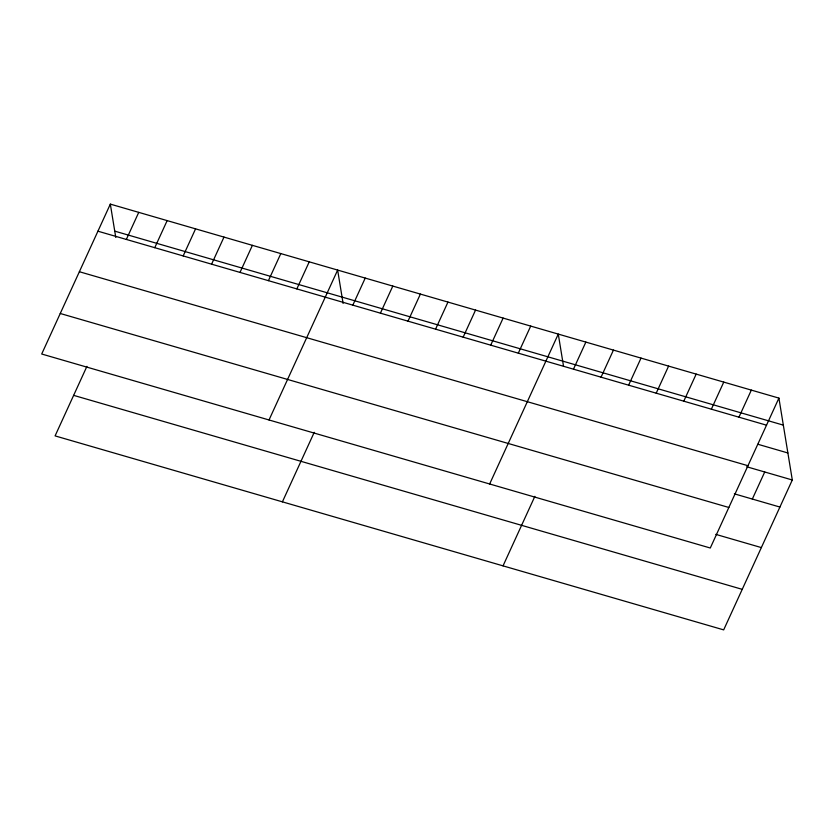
<?xml version="1.0" encoding="UTF-8"?>
<svg xmlns="http://www.w3.org/2000/svg" width="834" height="834" viewBox="0 0 834 834"><rect width="100%" height="100%" fill="white"/><g stroke="black" fill="none" stroke-linecap="round" stroke-linejoin="round"><path stroke-width="1.25" d="M110.328 204.121L41.7 354.012L710.287 548.011L778.914 398.11L110.328 204.121L115.78 237.471M126.351 239.441L138.746 212.368M86.924 366.355L55.086 435.89L723.672 629.879L792.3 479.988L778.914 398.11M154.759 247.688L167.154 220.614M183.178 255.923L195.573 228.86M211.596 264.17L223.992 237.096M240.004 272.416L252.4 245.342M268.423 280.662L280.818 253.588M296.841 288.908L309.237 261.834M269.017 419.971L337.645 270.08L343.097 303.42M352.834 305.15L365.229 278.076M282.403 501.849L314.241 432.314M380.408 313.157L392.804 286.083M407.993 321.153L420.388 294.089M435.567 329.159L447.962 302.085M463.151 337.165L475.547 310.092M490.726 345.161L503.121 318.088M518.31 353.168L530.705 326.094M489.652 483.991L558.28 334.09L563.523 366.178M573.469 369.17L585.864 342.096M503.038 565.859L534.875 496.334M601.043 377.177L613.438 350.103M628.627 385.172L641.023 358.099M656.202 393.179L668.597 366.105M683.786 401.175L696.181 374.101M711.36 409.181L723.756 382.108M738.945 417.177L751.34 390.114M752.331 499.055L764.726 471.981M114.748 231.143L783.334 425.132M97.932 231.195L766.519 425.184M757.908 444.272L787.88 452.966M79.376 271.728L747.962 465.716M746.732 466.759L792.3 479.988M734.337 493.832L779.905 507.051M60.256 313.49L728.843 507.479M715.78 534.365L761.348 547.584M73.642 395.358L742.229 589.346"/></g></svg>
